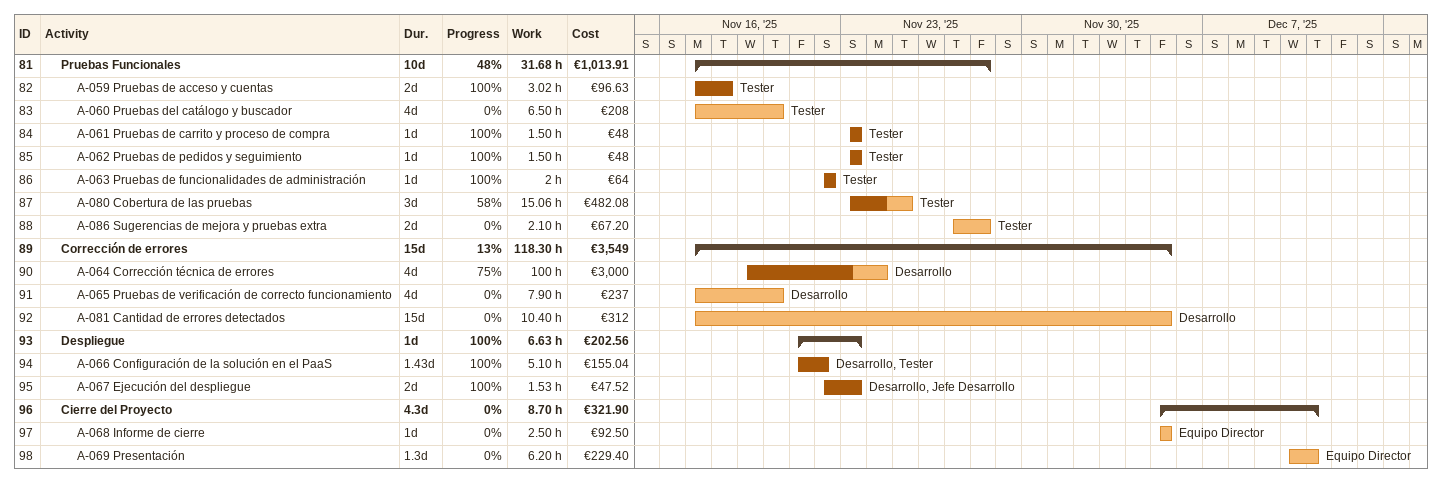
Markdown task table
| ID | Level | Task | Duration | Start | Finish | Resources | % complete | Work (h) | Cost (€) |
|---|---|---|---|---|---|---|---|---|---|
| 81 | 2 | **Pruebas Funcionales** | 10d | 2025-11-17 | 2025-11-28 |  | 48 | 31.68 | 1013.91 |
| 82 | 3 | A-059 Pruebas de acceso y cuentas | 2d | 2025-11-17 | 2025-11-18 | Tester | 100 | 3.02 | 96.63 |
| 83 | 3 | A-060 Pruebas del catálogo y buscador | 4d | 2025-11-17 | 2025-11-20 | Tester | 0 | 6.50 | 208 |
| 84 | 3 | A-061 Pruebas de carrito y proceso de compra | 1d | 2025-11-23 | 2025-11-23 | Tester | 100 | 1.50 | 48 |
| 85 | 3 | A-062 Pruebas de pedidos y seguimiento | 1d | 2025-11-23 | 2025-11-23 | Tester | 100 | 1.50 | 48 |
| 86 | 3 | A-063 Pruebas de funcionalidades de administración | 1d | 2025-11-22 | 2025-11-22 | Tester | 100 | 2 | 64 |
| 87 | 3 | A-080 Cobertura de las pruebas | 3d | 2025-11-23 | 2025-11-25 | Tester | 58 | 15.06 | 482.08 |
| 88 | 3 | A-086 Sugerencias de mejora y pruebas extra | 2d | 2025-11-27 | 2025-11-28 | Tester | 0 | 2.10 | 67.20 |
| 89 | 2 | **Corrección de errores** | 15d | 2025-11-17 | 2025-12-05 |  | 13 | 118.30 | 3549 |
| 90 | 3 | A-064 Corrección técnica de errores | 4d | 2025-11-19 | 2025-11-24 | Desarrollo | 75 | 100 | 3000 |
| 91 | 3 | A-065 Pruebas de verificación de correcto funcionamiento | 4d | 2025-11-17 | 2025-11-20 | Desarrollo | 0 | 7.90 | 237 |
| 92 | 3 | A-081 Cantidad de errores detectados | 15d | 2025-11-17 | 2025-12-05 | Desarrollo | 0 | 10.40 | 312 |
| 93 | 2 | **Despliegue** | 1d | 2025-11-21 | 2025-11-23 |  | 100 | 6.63 | 202.56 |
| 94 | 3 | A-066 Configuración de la solución en el PaaS | 1.43d | 2025-11-21 | 2025-11-22 | Desarrollo, Tester | 100 | 5.10 | 155.04 |
| 95 | 3 | A-067 Ejecución del despliegue | 2d | 2025-11-22 | 2025-11-23 | Desarrollo, Jefe Desarrollo | 100 | 1.53 | 47.52 |
| 96 | 2 | **Cierre del Proyecto** | 4.3d | 2025-12-05 | 2025-12-11 |  | 0 | 8.70 | 321.90 |
| 97 | 3 | A-068 Informe de cierre | 1d | 2025-12-05 | 2025-12-05 | Equipo Director | 0 | 2.50 | 92.50 |
| 98 | 3 | A-069 Presentación | 1.3d | 2025-12-10 | 2025-12-11 | Equipo Director | 0 | 6.20 | 229.40 |
